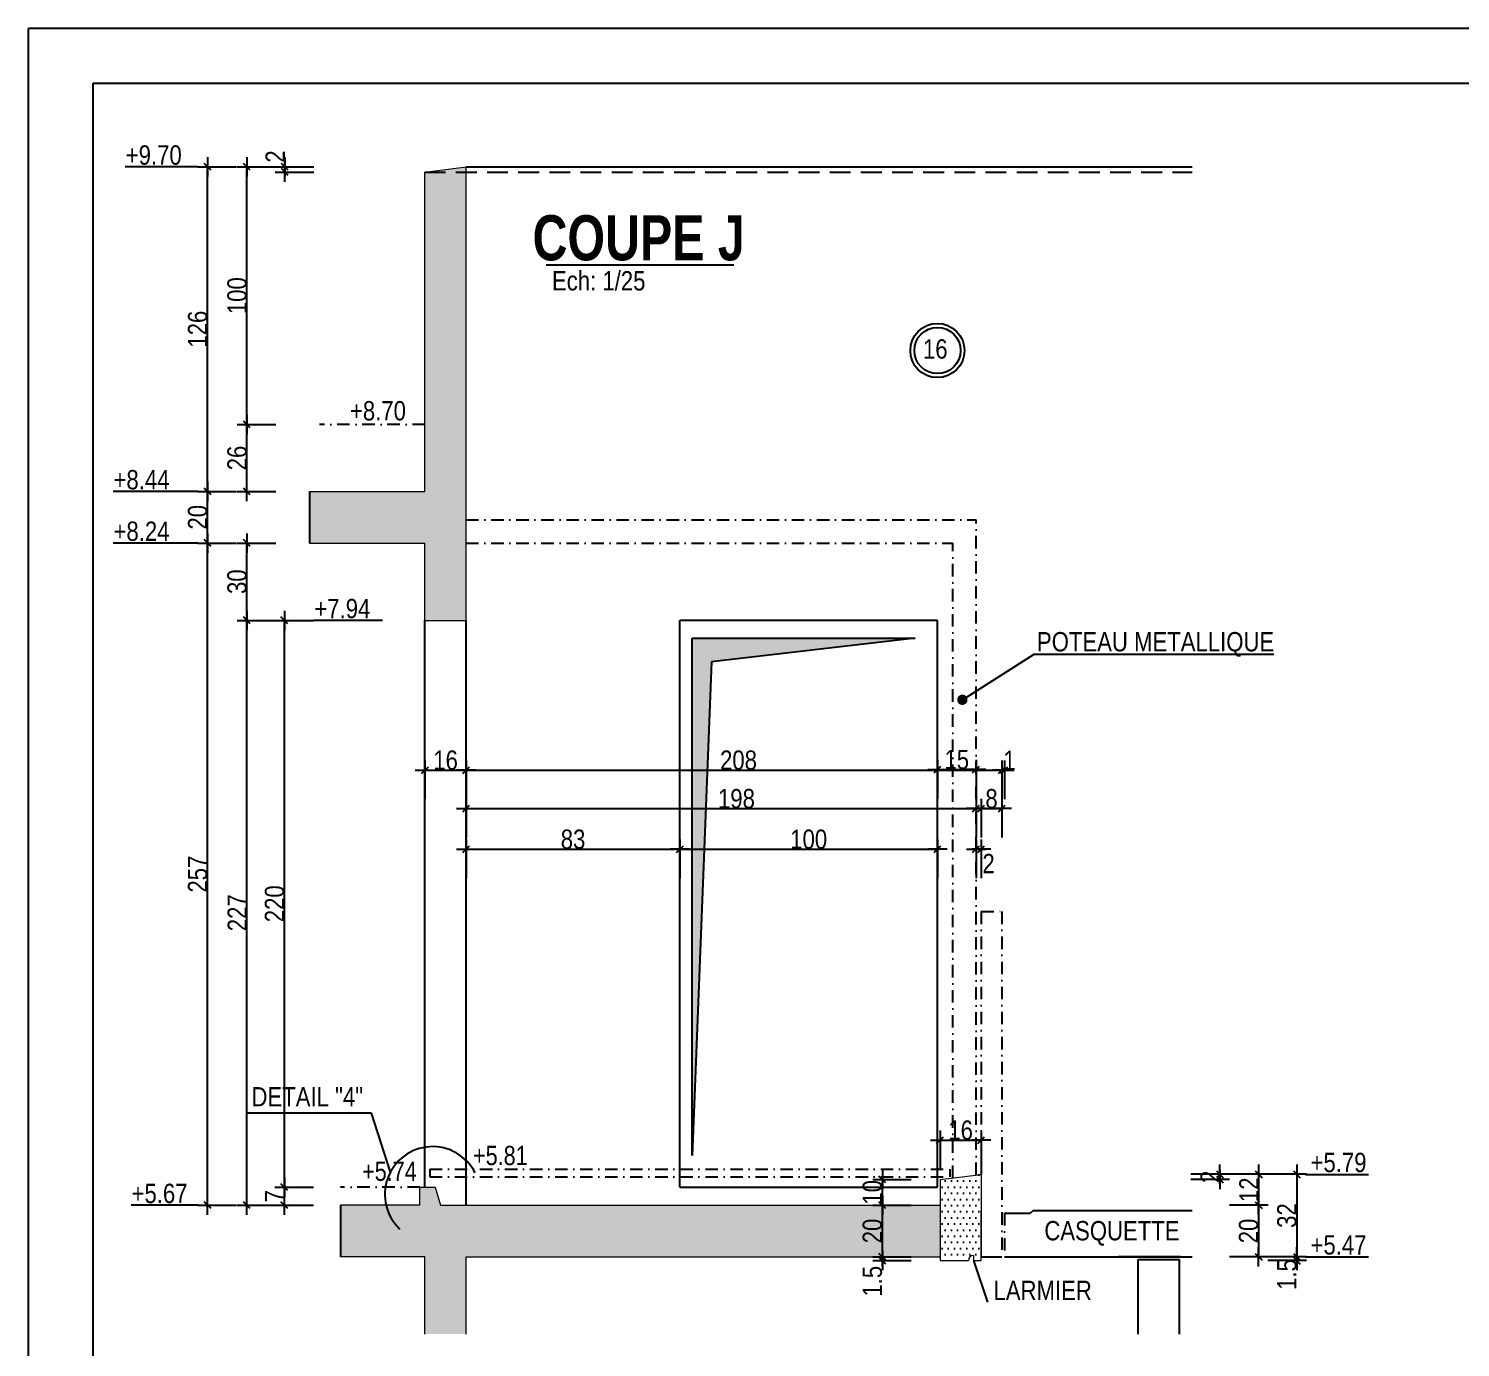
# Model space of a CAD drawing. Header units: centimetres. Extents: x -10252 to 0, y 2374 to 6574.
# Drawn here: x -10252 to -9140, y 5550 to 6574 of the extents above; entities that cross this region are included whole.
import ezdxf
from ezdxf.enums import TextEntityAlignment as Align

# ---------------------------------------------------------------- set-up
doc = ezdxf.new("R2010")
doc.units = ezdxf.units.CM
doc.header["$LTSCALE"] = 12.7
doc.header["$PDMODE"] = 1
doc.header["$PDSIZE"] = -2
doc.linetypes.add('CACHEX2', pattern=[19.05, 12.7, -6.35])
doc.linetypes.add('TIRETPTX2', pattern=[50.8, 25.4, -12.7, 0, -12.7])
for name, color, linetype in [('01_cote_gen', 4, 'Continuous'), ('01_linteaux', 2, 'Continuous'), ('01_murs_sup', 2, 'CACHEX2'), ('01_poch_BN', 9, 'Continuous'), ('01_poch_murs', 253, 'Continuous'), ('01_texte', 230, 'Continuous'), ('AA_COTES', 2, 'Continuous')]:
    doc.layers.add(name, color=color, linetype=linetype)
doc.layers.add('01_murs_coup', color=5, linetype='Continuous', lineweight=60)
doc.styles.add('ARIAL NA', font='ARIALN.TTF')
doc.styles.add('impact', font='impact.ttf')
doc.styles.add('MATTE_TXT', font='arial.ttf')
doc.styles.add('STYLE2', font='ARIALN.TTF')
doc.dimstyles.new('JB25', dxfattribs={"dimscale": 0.1, "dimtxt": 150, "dimasz": 15, "dimexe": 0.1, "dimexo": 0.1, "dimgap": 0.09, "dimtad": 1, "dimdec": 1, "dimlfac": 0.5, "dimdsep": 46, "dimtxsty": 'STYLE2', "dimblk1": 'BOND_G', "dimblk2": 'BOND_D', "dimsah": 1, "dimcen": 1.5, "dimdle": 0.01, "dimse1": 1, "dimse2": 1, "dimclrd": 4, "dimclre": 2, "dimclrt": 6, "dimazin": 2, "dimtfac": 2.333333, "dimtdec": 1, "dimtix": 1, "dimtmove": 2, "dimatfit": 3, "dimldrblk": 'BOND_G', "dimfxl": 1, "dimtolj": 1, "dimtzin": 0, "dimarcsym": 0})

# ---------------------------------------------------------------- blocks, each defined once
blk = doc.blocks.new('BOND_G')
at = {"layer": 'AA_COTES', "color": 0}
for p, q in [((0, -5), (0, 15)), ((5, 0), (-5, 0)), ((1.77, 1.77), (-1.77, -1.77))]:
    blk.add_line(p, q, dxfattribs=at)
blk = doc.blocks.new('BOND_D')
at = {"layer": 'AA_COTES', "color": 0}
for p, q in [((5, 0), (-5, 0)), ((-1.77, -1.77), (1.77, 1.77)), ((0, 5), (0, -15))]:
    blk.add_line(p, q, dxfattribs=at)
blk = doc.blocks.new('*D1781')
at = {"layer": '01_cote_gen', "color": 4, "lineweight": -2, "transparency": 16777216}
blk.add_line((-9296.8, 5683.1), (-9296.8, 5662.1), dxfattribs=at)
at = {"layer": 'Defpoints', "color": 0, "transparency": 16777216}
for p in [(-9378, 5684.6), (-9410, 5660.6), (-9296.8, 5660.6)]:
    blk.add_point(p, dxfattribs=at)
at = {"layer": '01_cote_gen', "color": 4, "lineweight": -2, "transparency": 16777216, "xscale": 1.5, "yscale": 1.5, "zscale": 1.5}
for name, p, rotation in [('BOND_G', (-9296.8, 5684.6), 90), ('BOND_D', (-9296.8, 5660.6), 270)]:
    blk.add_blockref(name, p, dxfattribs=dict(at, rotation=rotation))
at = {"layer": '01_cote_gen', "color": 6, "transparency": 16777216, "insert": (-9304.3, 5672.6), "char_height": 15, "attachment_point": 5, "rotation": 90, "style": 'STYLE2'}
blk.add_mtext('\\A1;12', dxfattribs=at)
blk = doc.blocks.new('*D1782')
at = {"layer": '01_cote_gen', "color": 4, "lineweight": -2, "transparency": 16777216}
for p, q in [((-9326.9, 5686.1), (-9326.9, 5687.6)), ((-9326.9, 5680.6), (-9326.9, 5684.6)), ((-9326.9, 5679.1), (-9326.9, 5677.6))]:
    blk.add_line(p, q, dxfattribs=at)
at = {"layer": 'Defpoints', "color": 0, "transparency": 16777216}
for p in [(-9378, 5684.6), (-9326.9, 5684.6), (-9410, 5680.6)]:
    blk.add_point(p, dxfattribs=at)
at = {"layer": '01_cote_gen', "color": 4, "lineweight": -2, "transparency": 16777216, "xscale": 1.5, "yscale": 1.5, "zscale": 1.5}
for name, p, rotation in [('BOND_D', (-9326.9, 5684.6), 270), ('BOND_G', (-9326.9, 5680.6), 90)]:
    blk.add_blockref(name, p, dxfattribs=dict(at, rotation=rotation))
at = {"layer": '01_cote_gen', "color": 6, "transparency": 16777216, "insert": (-9334.4, 5682.6), "char_height": 15, "attachment_point": 5, "rotation": 90, "style": 'STYLE2'}
blk.add_mtext('\\A1;2', dxfattribs=at)
blk = doc.blocks.new('*D1783')
at = {"layer": '01_cote_gen', "color": 4, "lineweight": -2, "transparency": 16777216}
blk.add_line((-9296.8, 5659.1), (-9296.8, 5622.1), dxfattribs=at)
at = {"layer": 'Defpoints', "color": 0, "transparency": 16777216}
for p in [(-9404.2, 5660.6), (-9419.5, 5620.6), (-9296.8, 5620.6)]:
    blk.add_point(p, dxfattribs=at)
at = {"layer": '01_cote_gen', "color": 4, "lineweight": -2, "transparency": 16777216, "xscale": 1.5, "yscale": 1.5, "zscale": 1.5}
for name, p, rotation in [('BOND_G', (-9296.8, 5660.6), 90), ('BOND_D', (-9296.8, 5620.6), 270)]:
    blk.add_blockref(name, p, dxfattribs=dict(at, rotation=rotation))
at = {"layer": '01_cote_gen', "color": 6, "transparency": 16777216, "insert": (-9304.5, 5640.6), "char_height": 15, "attachment_point": 5, "rotation": 90, "style": 'STYLE2'}
blk.add_mtext('\\A1;20', dxfattribs=at)
blk = doc.blocks.new('*D1784')
at = {"layer": '01_cote_gen', "color": 4, "lineweight": -2, "transparency": 16777216}
blk.add_line((-9267.1, 5683.1), (-9267.1, 5622.1), dxfattribs=at)
at = {"layer": 'Defpoints', "color": 0, "transparency": 16777216}
for p in [(-9289.3, 5684.6), (-9281.2, 5620.6), (-9267.1, 5620.6)]:
    blk.add_point(p, dxfattribs=at)
at = {"layer": '01_cote_gen', "color": 4, "lineweight": -2, "transparency": 16777216, "xscale": 1.5, "yscale": 1.5, "zscale": 1.5}
for name, p, rotation in [('BOND_G', (-9267.1, 5684.6), 90), ('BOND_D', (-9267.1, 5620.6), 270)]:
    blk.add_blockref(name, p, dxfattribs=dict(at, rotation=rotation))
at = {"layer": '01_cote_gen', "color": 6, "transparency": 16777216, "insert": (-9274.8, 5652.6), "char_height": 15, "attachment_point": 5, "rotation": 90, "style": 'STYLE2'}
blk.add_mtext('\\A1;32', dxfattribs=at)
blk = doc.blocks.new('*D1768')
at = {"layer": '01_cote_gen', "color": 4, "lineweight": -2, "transparency": 16777216}
blk.add_line((-9910.7, 5937), (-9747.7, 5937), dxfattribs=at)
at = {"layer": 'Defpoints', "color": 0, "transparency": 16777216}
for p in [(-9746.2, 5937), (-9912.2, 5926.3), (-9746.2, 5926.3)]:
    blk.add_point(p, dxfattribs=at)
at = {"layer": '01_cote_gen', "color": 4, "lineweight": -2, "transparency": 16777216, "xscale": 1.5, "yscale": 1.5, "zscale": 1.5, "rotation": 180}
blk.add_blockref('BOND_G', (-9912.2, 5937), dxfattribs=at)
at = {"layer": '01_cote_gen', "color": 4, "lineweight": -2, "transparency": 16777216, "xscale": 1.5, "yscale": 1.5, "zscale": 1.5}
blk.add_blockref('BOND_D', (-9746.2, 5937), dxfattribs=at)
at = {"layer": '01_cote_gen', "color": 6, "transparency": 16777216, "insert": (-9829.2, 5944.6), "char_height": 15, "attachment_point": 5, "style": 'STYLE2'}
blk.add_mtext('\\A1;83', dxfattribs=at)
blk = doc.blocks.new('*D1769')
at = {"layer": '01_cote_gen', "color": 4, "lineweight": -2, "transparency": 16777216}
blk.add_line((-9744.7, 5937), (-9547.7, 5937), dxfattribs=at)
at = {"layer": 'Defpoints', "color": 0, "transparency": 16777216}
for p in [(-9546.2, 5937), (-9746.2, 5922.9), (-9546.2, 5922.9)]:
    blk.add_point(p, dxfattribs=at)
at = {"layer": '01_cote_gen', "color": 4, "lineweight": -2, "transparency": 16777216, "xscale": 1.5, "yscale": 1.5, "zscale": 1.5, "rotation": 180}
blk.add_blockref('BOND_G', (-9746.2, 5937), dxfattribs=at)
at = {"layer": '01_cote_gen', "color": 4, "lineweight": -2, "transparency": 16777216, "xscale": 1.5, "yscale": 1.5, "zscale": 1.5}
blk.add_blockref('BOND_D', (-9546.2, 5937), dxfattribs=at)
at = {"layer": '01_cote_gen', "color": 6, "transparency": 16777216, "insert": (-9646.2, 5944.6), "char_height": 15, "attachment_point": 5, "style": 'STYLE2'}
blk.add_mtext('\\A1;100', dxfattribs=at)
blk = doc.blocks.new('*D1770')
at = {"layer": '01_cote_gen', "color": 4, "lineweight": -2, "transparency": 16777216}
blk.add_line((-9910.7, 5968.5), (-9517.7, 5968.5), dxfattribs=at)
at = {"layer": 'Defpoints', "color": 0, "transparency": 16777216}
for p in [(-9516.2, 5968.5), (-9516.2, 5952.1), (-9912.2, 5923.4)]:
    blk.add_point(p, dxfattribs=at)
at = {"layer": '01_cote_gen', "color": 4, "lineweight": -2, "transparency": 16777216, "xscale": 1.5, "yscale": 1.5, "zscale": 1.5, "rotation": 180}
blk.add_blockref('BOND_G', (-9912.2, 5968.5), dxfattribs=at)
at = {"layer": '01_cote_gen', "color": 4, "lineweight": -2, "transparency": 16777216, "xscale": 1.5, "yscale": 1.5, "zscale": 1.5}
blk.add_blockref('BOND_D', (-9516.2, 5968.5), dxfattribs=at)
at = {"layer": '01_cote_gen', "color": 6, "transparency": 16777216, "insert": (-9702.3, 5976.1), "char_height": 15, "attachment_point": 5, "style": 'STYLE2'}
blk.add_mtext('\\A1;198', dxfattribs=at)
blk = doc.blocks.new('*D1771')
at = {"layer": '01_cote_gen', "color": 4, "lineweight": -2, "transparency": 16777216}
blk.add_line((-9514.7, 5937), (-9513.7, 5937), dxfattribs=at)
at = {"layer": 'Defpoints', "color": 0, "transparency": 16777216}
for p in [(-9516.2, 5950.7), (-9512.2, 5955.4), (-9512.2, 5937)]:
    blk.add_point(p, dxfattribs=at)
at = {"layer": '01_cote_gen', "color": 4, "lineweight": -2, "transparency": 16777216, "xscale": 1.5, "yscale": 1.5, "zscale": 1.5, "rotation": 180}
blk.add_blockref('BOND_G', (-9516.2, 5937), dxfattribs=at)
at = {"layer": '01_cote_gen', "color": 4, "lineweight": -2, "transparency": 16777216, "xscale": 1.5, "yscale": 1.5, "zscale": 1.5}
blk.add_blockref('BOND_D', (-9512.2, 5937), dxfattribs=at)
at = {"layer": '01_cote_gen', "color": 6, "transparency": 16777216, "insert": (-9506.5, 5925.8), "char_height": 15, "attachment_point": 5, "style": 'STYLE2'}
blk.add_mtext('\\A1;2', dxfattribs=at)
blk = doc.blocks.new('*D1772')
at = {"layer": '01_cote_gen', "color": 4, "lineweight": -2, "transparency": 16777216}
blk.add_line((-9910.7, 5998.3), (-9497.7, 5998.3), dxfattribs=at)
at = {"layer": 'Defpoints', "color": 0, "transparency": 16777216}
for p in [(-9912.2, 5993.5), (-9496.2, 5998.3), (-9496.2, 5988.3)]:
    blk.add_point(p, dxfattribs=at)
at = {"layer": '01_cote_gen', "color": 4, "lineweight": -2, "transparency": 16777216, "xscale": 1.5, "yscale": 1.5, "zscale": 1.5, "rotation": 180}
blk.add_blockref('BOND_G', (-9912.2, 5998.3), dxfattribs=at)
at = {"layer": '01_cote_gen', "color": 4, "lineweight": -2, "transparency": 16777216, "xscale": 1.5, "yscale": 1.5, "zscale": 1.5}
blk.add_blockref('BOND_D', (-9496.2, 5998.3), dxfattribs=at)
at = {"layer": '01_cote_gen', "color": 6, "transparency": 16777216, "insert": (-9700.7, 6006), "char_height": 15, "attachment_point": 5, "style": 'STYLE2'}
blk.add_mtext('\\A1;208', dxfattribs=at)
blk = doc.blocks.new('*D1773')
at = {"layer": '01_cote_gen', "color": 4, "lineweight": -2, "transparency": 16777216}
blk.add_line((-9510.7, 5968.5), (-9497.7, 5968.5), dxfattribs=at)
at = {"layer": 'Defpoints', "color": 0, "transparency": 16777216}
for p in [(-9512.2, 5983.5), (-9496.2, 5983.5), (-9496.2, 5968.5)]:
    blk.add_point(p, dxfattribs=at)
at = {"layer": '01_cote_gen', "color": 4, "lineweight": -2, "transparency": 16777216, "xscale": 1.5, "yscale": 1.5, "zscale": 1.5, "rotation": 180}
blk.add_blockref('BOND_G', (-9512.2, 5968.5), dxfattribs=at)
at = {"layer": '01_cote_gen', "color": 4, "lineweight": -2, "transparency": 16777216, "xscale": 1.5, "yscale": 1.5, "zscale": 1.5}
blk.add_blockref('BOND_D', (-9496.2, 5968.5), dxfattribs=at)
at = {"layer": '01_cote_gen', "color": 6, "transparency": 16777216, "insert": (-9504.2, 5976.1), "char_height": 15, "attachment_point": 5, "style": 'STYLE2'}
blk.add_mtext('\\A1;8', dxfattribs=at)
blk = doc.blocks.new('*D1774')
at = {"layer": '01_cote_gen', "color": 4, "lineweight": -2, "transparency": 16777216}
for p, q in [((-9497.7, 5998.3), (-9499.2, 5998.3)), ((-9494.2, 5998.3), (-9496.2, 5998.3)), ((-9492.7, 5998.3), (-9491.2, 5998.3))]:
    blk.add_line(p, q, dxfattribs=at)
at = {"layer": 'Defpoints', "color": 0, "transparency": 16777216}
for p in [(-9496.2, 5998.3), (-9496.2, 5876.1), (-9494.2, 5854.9)]:
    blk.add_point(p, dxfattribs=at)
at = {"layer": '01_cote_gen', "color": 4, "lineweight": -2, "transparency": 16777216, "xscale": 1.5, "yscale": 1.5, "zscale": 1.5}
blk.add_blockref('BOND_D', (-9496.2, 5998.3), dxfattribs=at)
at = {"layer": '01_cote_gen', "color": 4, "lineweight": -2, "transparency": 16777216, "xscale": 1.5, "yscale": 1.5, "zscale": 1.5, "rotation": 180}
blk.add_blockref('BOND_G', (-9494.2, 5998.3), dxfattribs=at)
at = {"layer": '01_cote_gen', "color": 6, "transparency": 16777216, "insert": (-9490.3, 6005.9), "char_height": 15, "attachment_point": 5, "style": 'STYLE2'}
blk.add_mtext('\\A1;1', dxfattribs=at)
blk = doc.blocks.new('*D1775')
at = {"layer": '01_cote_gen', "color": 4, "lineweight": -2, "transparency": 16777216}
blk.add_line((-9942.7, 5998.3), (-9913.7, 5998.3), dxfattribs=at)
at = {"layer": 'Defpoints', "color": 0, "transparency": 16777216}
for p in [(-9912.2, 6020), (-9944.2, 6007.1), (-9912.2, 5998.3)]:
    blk.add_point(p, dxfattribs=at)
at = {"layer": '01_cote_gen', "color": 4, "lineweight": -2, "transparency": 16777216, "xscale": 1.5, "yscale": 1.5, "zscale": 1.5, "rotation": 180}
blk.add_blockref('BOND_G', (-9944.2, 5998.3), dxfattribs=at)
at = {"layer": '01_cote_gen', "color": 4, "lineweight": -2, "transparency": 16777216, "xscale": 1.5, "yscale": 1.5, "zscale": 1.5}
blk.add_blockref('BOND_D', (-9912.2, 5998.3), dxfattribs=at)
at = {"layer": '01_cote_gen', "color": 6, "transparency": 16777216, "insert": (-9928.2, 6006), "char_height": 15, "attachment_point": 5, "style": 'STYLE2'}
blk.add_mtext('\\A1;16', dxfattribs=at)
blk = doc.blocks.new('*D1785')
at = {"layer": '01_cote_gen', "color": 4, "lineweight": -2, "transparency": 16777216}
blk.add_line((-9542.7, 5711.1), (-9513.7, 5711.1), dxfattribs=at)
at = {"layer": 'Defpoints', "color": 0, "transparency": 16777216}
for p in [(-9512.2, 5711.1), (-9512.2, 5684.6), (-9544.2, 5680.6)]:
    blk.add_point(p, dxfattribs=at)
at = {"layer": '01_cote_gen', "color": 4, "lineweight": -2, "transparency": 16777216, "xscale": 1.5, "yscale": 1.5, "zscale": 1.5, "rotation": 180}
blk.add_blockref('BOND_G', (-9544.2, 5711.1), dxfattribs=at)
at = {"layer": '01_cote_gen', "color": 4, "lineweight": -2, "transparency": 16777216, "xscale": 1.5, "yscale": 1.5, "zscale": 1.5}
blk.add_blockref('BOND_D', (-9512.2, 5711.1), dxfattribs=at)
at = {"layer": '01_cote_gen', "color": 6, "transparency": 16777216, "insert": (-9528.2, 5718.8), "char_height": 15, "attachment_point": 5, "style": 'STYLE2'}
blk.add_mtext('\\A1;16', dxfattribs=at)
blk = doc.blocks.new('*D1776')
at = {"layer": '01_cote_gen', "color": 4, "lineweight": -2, "transparency": 16777216}
blk.add_line((-9544.7, 5998.8), (-9517.7, 5998.8), dxfattribs=at)
at = {"layer": 'Defpoints', "color": 0, "transparency": 16777216}
for p in [(-9516.2, 5998.8), (-9546.2, 5989), (-9516.2, 5920.8)]:
    blk.add_point(p, dxfattribs=at)
at = {"layer": '01_cote_gen', "color": 4, "lineweight": -2, "transparency": 16777216, "xscale": 1.5, "yscale": 1.5, "zscale": 1.5, "rotation": 180}
blk.add_blockref('BOND_G', (-9546.2, 5998.8), dxfattribs=at)
at = {"layer": '01_cote_gen', "color": 4, "lineweight": -2, "transparency": 16777216, "xscale": 1.5, "yscale": 1.5, "zscale": 1.5}
blk.add_blockref('BOND_D', (-9516.2, 5998.8), dxfattribs=at)
at = {"layer": '01_cote_gen', "color": 6, "transparency": 16777216, "insert": (-9531.2, 6006.4), "char_height": 15, "attachment_point": 5, "style": 'STYLE2'}
blk.add_mtext('\\A1;15', dxfattribs=at)
blk = doc.blocks.new('*D1777')
at = {"layer": '01_cote_gen', "color": 4, "lineweight": -2, "transparency": 16777216}
for p, q in [((-9267.1, 5622.1), (-9267.1, 5623.6)), ((-9267.1, 5617.6), (-9267.1, 5620.6)), ((-9267.1, 5616.1), (-9267.1, 5614.6))]:
    blk.add_line(p, q, dxfattribs=at)
at = {"layer": 'Defpoints', "color": 0, "transparency": 16777216}
for p in [(-9378, 5617.6), (-9373.3, 5620.6), (-9267.1, 5620.6)]:
    blk.add_point(p, dxfattribs=at)
at = {"layer": '01_cote_gen', "color": 4, "lineweight": -2, "transparency": 16777216, "xscale": 1.5, "yscale": 1.5, "zscale": 1.5}
for name, p, rotation in [('BOND_D', (-9267.1, 5620.6), 270), ('BOND_G', (-9267.1, 5617.6), 90)]:
    blk.add_blockref(name, p, dxfattribs=dict(at, rotation=rotation))
at = {"layer": '01_cote_gen', "color": 6, "transparency": 16777216, "insert": (-9274.8, 5606.8), "char_height": 15, "attachment_point": 5, "rotation": 90, "style": 'STYLE2'}
blk.add_mtext('\\A1;1.5', dxfattribs=at)
blk = doc.blocks.new('*D1778')
at = {"layer": '01_cote_gen', "color": 4, "lineweight": -2, "transparency": 16777216}
for p, q in [((-9589, 5622.1), (-9589, 5623.6)), ((-9589, 5620.6), (-9589, 5617.6)), ((-9589, 5616.1), (-9589, 5614.6))]:
    blk.add_line(p, q, dxfattribs=at)
at = {"layer": 'Defpoints', "color": 0, "transparency": 16777216}
for p in [(-9589, 5617.6), (-9546.5, 5620.6), (-9543, 5617.6)]:
    blk.add_point(p, dxfattribs=at)
at = {"layer": '01_cote_gen', "color": 4, "lineweight": -2, "transparency": 16777216, "xscale": 1.5, "yscale": 1.5, "zscale": 1.5}
for name, p, rotation in [('BOND_G', (-9589, 5620.6), 270), ('BOND_D', (-9589, 5617.6), 90)]:
    blk.add_blockref(name, p, dxfattribs=dict(at, rotation=rotation))
at = {"layer": '01_cote_gen', "color": 6, "transparency": 16777216, "insert": (-9596.7, 5601.6), "char_height": 15, "attachment_point": 5, "rotation": 90, "style": 'STYLE2'}
blk.add_mtext('\\A1;1.5', dxfattribs=at)
blk = doc.blocks.new('*D1779')
at = {"layer": '01_cote_gen', "color": 4, "lineweight": -2, "transparency": 16777216}
blk.add_line((-9589, 5622.1), (-9589, 5659.1), dxfattribs=at)
at = {"layer": 'Defpoints', "color": 0, "transparency": 16777216}
for p in [(-9589, 5660.6), (-9577, 5660.6), (-9577, 5620.6)]:
    blk.add_point(p, dxfattribs=at)
at = {"layer": '01_cote_gen', "color": 4, "lineweight": -2, "transparency": 16777216, "xscale": 1.5, "yscale": 1.5, "zscale": 1.5}
for name, p, rotation in [('BOND_D', (-9589, 5660.6), 90), ('BOND_G', (-9589, 5620.6), 270)]:
    blk.add_blockref(name, p, dxfattribs=dict(at, rotation=rotation))
at = {"layer": '01_cote_gen', "color": 6, "transparency": 16777216, "insert": (-9596.7, 5640.6), "char_height": 15, "attachment_point": 5, "rotation": 90, "style": 'STYLE2'}
blk.add_mtext('\\A1;20', dxfattribs=at)
blk = doc.blocks.new('*D1780')
at = {"layer": '01_cote_gen', "color": 4, "lineweight": -2, "transparency": 16777216}
blk.add_line((-9589, 5662.1), (-9589, 5679.1), dxfattribs=at)
at = {"layer": 'Defpoints', "color": 0, "transparency": 16777216}
for p in [(-9589, 5680.6), (-9544.2, 5680.6), (-9573, 5660.6)]:
    blk.add_point(p, dxfattribs=at)
at = {"layer": '01_cote_gen', "color": 4, "lineweight": -2, "transparency": 16777216, "xscale": 1.5, "yscale": 1.5, "zscale": 1.5}
for name, p, rotation in [('BOND_D', (-9589, 5680.6), 90), ('BOND_G', (-9589, 5660.6), 270)]:
    blk.add_blockref(name, p, dxfattribs=dict(at, rotation=rotation))
at = {"layer": '01_cote_gen', "color": 6, "transparency": 16777216, "insert": (-9596.7, 5670.6), "char_height": 15, "attachment_point": 5, "rotation": 90, "style": 'STYLE2'}
blk.add_mtext('\\A1;10', dxfattribs=at)
blk = doc.blocks.new('*D1786')
at = {"layer": '01_cote_gen', "color": 4, "lineweight": -2, "transparency": 16777216}
blk.add_line((-10113, 6176.1), (-10113, 6213.1), dxfattribs=at)
at = {"layer": 'Defpoints', "color": 0, "transparency": 16777216}
for p in [(-10113, 6214.6), (-9991.6, 6214.6), (-9991.6, 6174.6)]:
    blk.add_point(p, dxfattribs=at)
at = {"layer": '01_cote_gen', "color": 4, "lineweight": -2, "transparency": 16777216, "xscale": 1.5, "yscale": 1.5, "zscale": 1.5}
for name, p, rotation in [('BOND_D', (-10113, 6214.6), 90), ('BOND_G', (-10113, 6174.6), 270)]:
    blk.add_blockref(name, p, dxfattribs=dict(at, rotation=rotation))
at = {"layer": '01_cote_gen', "color": 6, "transparency": 16777216, "insert": (-10120.7, 6194.6), "char_height": 15, "attachment_point": 5, "rotation": 90, "style": 'STYLE2'}
blk.add_mtext('\\A1;20', dxfattribs=at)
blk = doc.blocks.new('*D1787')
at = {"layer": '01_cote_gen', "color": 4, "lineweight": -2, "transparency": 16777216}
blk.add_line((-10082.5, 6116.1), (-10082.5, 6173.1), dxfattribs=at)
at = {"layer": 'Defpoints', "color": 0, "transparency": 16777216}
for p in [(-10082.5, 6174.6), (-9945.5, 6174.6), (-10030.5, 6114.6)]:
    blk.add_point(p, dxfattribs=at)
at = {"layer": '01_cote_gen', "color": 4, "lineweight": -2, "transparency": 16777216, "xscale": 1.5, "yscale": 1.5, "zscale": 1.5}
for name, p, rotation in [('BOND_D', (-10082.5, 6174.6), 90), ('BOND_G', (-10082.5, 6114.6), 270)]:
    blk.add_blockref(name, p, dxfattribs=dict(at, rotation=rotation))
at = {"layer": '01_cote_gen', "color": 6, "transparency": 16777216, "insert": (-10090.1, 6144.6), "char_height": 15, "attachment_point": 5, "rotation": 90, "style": 'STYLE2'}
blk.add_mtext('\\A1;30', dxfattribs=at)
blk = doc.blocks.new('*D1788')
at = {"layer": '01_cote_gen', "color": 4, "lineweight": -2, "transparency": 16777216}
blk.add_line((-10082.5, 6216.1), (-10082.5, 6265.1), dxfattribs=at)
at = {"layer": 'Defpoints', "color": 0, "transparency": 16777216}
for p in [(-10082.5, 6266.6), (-9923.4, 6266.6), (-9923.4, 6214.6)]:
    blk.add_point(p, dxfattribs=at)
at = {"layer": '01_cote_gen', "color": 4, "lineweight": -2, "transparency": 16777216, "xscale": 1.5, "yscale": 1.5, "zscale": 1.5}
for name, p, rotation in [('BOND_D', (-10082.5, 6266.6), 90), ('BOND_G', (-10082.5, 6214.6), 270)]:
    blk.add_blockref(name, p, dxfattribs=dict(at, rotation=rotation))
at = {"layer": '01_cote_gen', "color": 6, "transparency": 16777216, "insert": (-10090.1, 6240.6), "char_height": 15, "attachment_point": 5, "rotation": 90, "style": 'STYLE2'}
blk.add_mtext('\\A1;26', dxfattribs=at)
blk = doc.blocks.new('*D1789')
at = {"layer": '01_cote_gen', "color": 4, "lineweight": -2, "ltscale": 2, "transparency": 16777216}
blk.add_line((-10082.5, 6268.1), (-10082.5, 6465.1), dxfattribs=at)
at = {"layer": 'Defpoints', "color": 0, "ltscale": 2, "transparency": 16777216}
for p in [(-10082.5, 6466.6), (-9870.5, 6466.6), (-9976.2, 6266.6)]:
    blk.add_point(p, dxfattribs=at)
at = {"layer": '01_cote_gen', "color": 4, "lineweight": -2, "ltscale": 2, "transparency": 16777216, "xscale": 1.5, "yscale": 1.5, "zscale": 1.5}
for name, p, rotation in [('BOND_D', (-10082.5, 6466.6), 90), ('BOND_G', (-10082.5, 6266.6), 270)]:
    blk.add_blockref(name, p, dxfattribs=dict(at, rotation=rotation))
at = {"layer": '01_cote_gen', "color": 6, "ltscale": 2, "transparency": 16777216, "insert": (-10090.1, 6366.6), "char_height": 15, "attachment_point": 5, "rotation": 90, "style": 'STYLE2'}
blk.add_mtext('\\A1;100', dxfattribs=at)
blk = doc.blocks.new('*D1790')
at = {"layer": '01_cote_gen', "color": 4, "lineweight": -2, "ltscale": 2, "transparency": 16777216}
blk.add_line((-10113, 6216.1), (-10113, 6465.1), dxfattribs=at)
at = {"layer": 'Defpoints', "color": 0, "ltscale": 2, "transparency": 16777216}
for p in [(-10113, 6466.6), (-9870.5, 6466.6), (-9902.5, 6214.6)]:
    blk.add_point(p, dxfattribs=at)
at = {"layer": '01_cote_gen', "color": 4, "lineweight": -2, "ltscale": 2, "transparency": 16777216, "xscale": 1.5, "yscale": 1.5, "zscale": 1.5}
for name, p, rotation in [('BOND_D', (-10113, 6466.6), 90), ('BOND_G', (-10113, 6214.6), 270)]:
    blk.add_blockref(name, p, dxfattribs=dict(at, rotation=rotation))
at = {"layer": '01_cote_gen', "color": 6, "ltscale": 2, "transparency": 16777216, "insert": (-10120.7, 6340.6), "char_height": 15, "attachment_point": 5, "rotation": 90, "style": 'STYLE2'}
blk.add_mtext('\\A1;126', dxfattribs=at)
blk = doc.blocks.new('*D1791')
at = {"layer": '01_cote_gen', "color": 4, "lineweight": -2, "ltscale": 2, "transparency": 16777216}
blk.add_line((-10053, 6464.1), (-10053, 6465.1), dxfattribs=at)
at = {"layer": 'Defpoints', "color": 0, "ltscale": 2, "transparency": 16777216}
for p in [(-10053, 6466.6), (-9902.5, 6462.6), (-9870.5, 6466.6)]:
    blk.add_point(p, dxfattribs=at)
at = {"layer": '01_cote_gen', "color": 4, "lineweight": -2, "ltscale": 2, "transparency": 16777216, "xscale": 1.5, "yscale": 1.5, "zscale": 1.5}
for name, p, rotation in [('BOND_D', (-10053, 6466.6), 90), ('BOND_G', (-10053, 6462.6), 270)]:
    blk.add_blockref(name, p, dxfattribs=dict(at, rotation=rotation))
at = {"layer": '01_cote_gen', "color": 6, "ltscale": 2, "transparency": 16777216, "insert": (-10060.5, 6474.6), "char_height": 15, "attachment_point": 5, "rotation": 90, "style": 'STYLE2'}
blk.add_mtext('\\A1;2', dxfattribs=at)
blk = doc.blocks.new('*D1792')
at = {"layer": '01_cote_gen', "color": 4, "lineweight": -2, "transparency": 16777216}
blk.add_line((-10082.5, 5662.1), (-10082.5, 6113.1), dxfattribs=at)
at = {"layer": 'Defpoints', "color": 0, "transparency": 16777216}
for p in [(-10082.5, 6114.6), (-10030.5, 6114.6), (-10030.5, 5660.6)]:
    blk.add_point(p, dxfattribs=at)
at = {"layer": '01_cote_gen', "color": 4, "lineweight": -2, "transparency": 16777216, "xscale": 1.5, "yscale": 1.5, "zscale": 1.5}
for name, p, rotation in [('BOND_D', (-10082.5, 6114.6), 90), ('BOND_G', (-10082.5, 5660.6), 270)]:
    blk.add_blockref(name, p, dxfattribs=dict(at, rotation=rotation))
at = {"layer": '01_cote_gen', "color": 6, "transparency": 16777216, "insert": (-10090, 5887.6), "char_height": 15, "attachment_point": 5, "rotation": 90, "style": 'STYLE2'}
blk.add_mtext('\\A1;227', dxfattribs=at)
blk = doc.blocks.new('*D1793')
at = {"layer": '01_cote_gen', "color": 4, "lineweight": -2, "transparency": 16777216}
blk.add_line((-10113, 5662.1), (-10113, 6173.1), dxfattribs=at)
at = {"layer": 'Defpoints', "color": 0, "transparency": 16777216}
for p in [(-10113, 6174.6), (-10060, 6174.6), (-10030.5, 5660.6)]:
    blk.add_point(p, dxfattribs=at)
at = {"layer": '01_cote_gen', "color": 4, "lineweight": -2, "transparency": 16777216, "xscale": 1.5, "yscale": 1.5, "zscale": 1.5}
for name, p, rotation in [('BOND_D', (-10113, 6174.6), 90), ('BOND_G', (-10113, 5660.6), 270)]:
    blk.add_blockref(name, p, dxfattribs=dict(at, rotation=rotation))
at = {"layer": '01_cote_gen', "color": 6, "transparency": 16777216, "insert": (-10120.7, 5917.6), "char_height": 15, "attachment_point": 5, "rotation": 90, "style": 'STYLE2'}
blk.add_mtext('\\A1;257', dxfattribs=at)
blk = doc.blocks.new('*D1794')
at = {"layer": '01_cote_gen', "color": 4, "lineweight": -2, "ltscale": 2, "transparency": 16777216}
blk.add_line((-10053.4, 5676.1), (-10053.4, 6113.1), dxfattribs=at)
at = {"layer": 'Defpoints', "color": 0, "ltscale": 2, "transparency": 16777216}
for p in [(-10060, 6114.6), (-10053.4, 6114.6), (-9988.4, 5674.6)]:
    blk.add_point(p, dxfattribs=at)
at = {"layer": '01_cote_gen', "color": 4, "lineweight": -2, "ltscale": 2, "transparency": 16777216, "xscale": 1.5, "yscale": 1.5, "zscale": 1.5}
for name, p, rotation in [('BOND_D', (-10053.4, 6114.6), 90), ('BOND_G', (-10053.4, 5674.6), 270)]:
    blk.add_blockref(name, p, dxfattribs=dict(at, rotation=rotation))
at = {"layer": '01_cote_gen', "color": 6, "ltscale": 2, "transparency": 16777216, "insert": (-10061, 5894.6), "char_height": 15, "attachment_point": 5, "rotation": 90, "style": 'STYLE2'}
blk.add_mtext('\\A1;220', dxfattribs=at)
blk = doc.blocks.new('*D1795')
at = {"layer": '01_cote_gen', "color": 4, "lineweight": -2, "ltscale": 2, "transparency": 16777216}
blk.add_line((-10053.4, 5662.1), (-10053.4, 5673.1), dxfattribs=at)
at = {"layer": 'Defpoints', "color": 0, "ltscale": 2, "transparency": 16777216}
for p in [(-10053.4, 5674.6), (-10030.5, 5674.6), (-10030.5, 5660.6)]:
    blk.add_point(p, dxfattribs=at)
at = {"layer": '01_cote_gen', "color": 4, "lineweight": -2, "ltscale": 2, "transparency": 16777216, "xscale": 1.5, "yscale": 1.5, "zscale": 1.5}
for name, p, rotation in [('BOND_D', (-10053.4, 5674.6), 90), ('BOND_G', (-10053.4, 5660.6), 270)]:
    blk.add_blockref(name, p, dxfattribs=dict(at, rotation=rotation))
at = {"layer": '01_cote_gen', "color": 6, "ltscale": 2, "transparency": 16777216, "insert": (-10060.9, 5667.6), "char_height": 15, "attachment_point": 5, "rotation": 90, "style": 'STYLE2'}
blk.add_mtext('\\A1;7', dxfattribs=at)

msp = doc.modelspace()

# ---------------------------------------------------------------- hatches: boundary and pattern name
at = {"layer": '01_linteaux', "ltscale": 2}
h = msp.add_hatch(dxfattribs=at)
h.set_pattern_fill('DOTS', color=256, scale=3)
h.set_pattern_definition([(0, (-11769.0227, 1288.43), (2.38125, 4.7625), [0, -4.7625])])
h.paths.add_polyline_path([(-9512.21, 5656.55), (-9512.21, 5656.7), (-9512.21, 5684.55), (-9544.21, 5680.55), (-9544.21, 5617.59), (-9522.21, 5617.59, -0.4142136), (-9518.21, 5621.59), (-9518.21, 5617.59), (-9512.21, 5617.59)])
at = {"layer": '01_poch_BN', "ltscale": 2}
h = msp.add_hatch(color=256, dxfattribs=at)
h.dxf.hatch_style = 1
h.paths.add_polyline_path([(-9912.21, 6466.59), (-9944.34, 6462.59), (-9944.34, 6214.59), (-10033.84, 6214.59), (-10033.84, 6174.59), (-9944.21, 6174.59), (-9944.21, 6114.59), (-9912.21, 6114.59)])
h = msp.add_hatch(color=256, dxfattribs=at)
h.dxf.hatch_style = 1
h.paths.add_polyline_path([(-9544.21, 5660.55), (-9932.21, 5660.55), (-9936.21, 5674.55), (-9948.21, 5674.55), (-9948.21, 5660.59), (-10009.91, 5660.59), (-10009.91, 5620.59), (-9944.21, 5620.59), (-9944.21, 5560.59), (-9912.21, 5560.59), (-9912.21, 5620.59), (-9544.21, 5620.59)])
h.paths.add_polyline_path([(-9581.16, 5627.45), (-9581.16, 5654.06), (-9612.39, 5654.06), (-9612.39, 5627.45)], flags=24)

# ---------------------------------------------------------------- linework, layer by layer
at = {"layer": '01_cote_gen'}
for p in [(-2167.41, 6573.88), (-10252.01, 2373.88)]:
    msp.add_line(p, (-10252.01, 6573.88), dxfattribs=at)
at = {"layer": '01_cote_gen', "ltscale": 2}
for points in [[(-9736.73, 5699.24), (-9736.73, 6100.87), (-9721.76, 6082.42)], [(-9736.73, 6100.87), (-9563.61, 6100.87), (-9721.76, 6082.42)]]:
    msp.add_solid(points, dxfattribs=at)
at = {"layer": '01_linteaux'}
for p, q in [((-9912.21, 6466.59), (-9348.45, 6466.59)), ((-9944.21, 5674.55), (-9944.21, 6114.59)), ((-9912.21, 5660.55), (-9912.21, 6114.59)), ((-9512.21, 5620.55), (-9496.21, 5620.55))]:
    msp.add_line(p, q, dxfattribs=at)
at = {"layer": '01_linteaux', "linetype": 'TIRETPTX2', "ltscale": 0.03}
for p, q in [((-9944.34, 6266.59), (-10026.21, 6266.59)), ((-9912.21, 6192.59), (-9516.21, 6192.59)), ((-9516.21, 5684.02), (-9516.21, 6192.59)), ((-9912.21, 6174.59), (-9534.21, 6174.59)), ((-9534.21, 5681.8), (-9534.21, 6174.59)), ((-9512.21, 5888.55), (-9496.21, 5888.55)), ((-9512.21, 5888.55), (-9512.21, 5684.55)), ((-9496.21, 5888.55), (-9496.21, 5620.55)), ((-9940.47, 5688.55), (-9536.21, 5688.55)), ((-9940.47, 5682.55), (-9536.21, 5682.55)), ((-9948.21, 5674.59), (-10009.91, 5674.59)), ((-9494.21, 5654.55), (-9494.21, 5620.55))]:
    msp.add_line(p, q, dxfattribs=at)
at = {"layer": '01_linteaux', "ltscale": 0.1}
for p, q in [((-9746.21, 5674.55), (-9746.21, 6114.59)), ((-9546.21, 6114.59), (-9746.21, 6114.59)), ((-9546.21, 5674.55), (-9546.21, 6114.59)), ((-9546.21, 5684.02), (-9546.21, 5922.81)), ((-9536.21, 5682.55), (-9536.21, 5688.55)), ((-9746.21, 5674.55), (-9546.21, 5674.55)), ((-9494.21, 5654.55), (-9474.21, 5654.55)), ((-9474.21, 5654.55), (-9471.84, 5656.55)), ((-9471.84, 5656.55), (-9348.45, 5656.55)), ((-9494.21, 5620.55), (-9348.45, 5620.55)), ((-9390.21, 5560.59), (-9390.21, 5618.55)), ((-9390.21, 5618.55), (-9358.21, 5618.55)), ((-9358.21, 5560.59), (-9358.21, 5618.55))]:
    msp.add_line(p, q, dxfattribs=at)
at = {"layer": '01_linteaux', "linetype": 'TIRETPTX2', "ltscale": 0.02}
msp.add_line((-9940.47, 5688.55), (-9940.47, 5682.55), dxfattribs=at)
at = {"layer": '01_murs_coup', "linetype": 'Continuous', "lineweight": 5}
for p, q in [((-9944.34, 6462.59), (-9912.21, 6466.59)), ((-9944.34, 6214.59), (-9944.34, 6462.59)), ((-9912.21, 6114.59), (-9912.21, 6466.59)), ((-10033.84, 6214.59), (-9944.34, 6214.59)), ((-10033.84, 6174.59), (-9944.21, 6174.59)), ((-9944.21, 6114.59), (-9944.21, 6174.59)), ((-9944.21, 6114.59), (-9912.21, 6114.59)), ((-9544.21, 5680.55), (-9512.21, 5684.55)), ((-9512.21, 5684.55), (-9512.21, 5656.7)), ((-9948.21, 5660.55), (-9948.21, 5674.55)), ((-9948.21, 5674.55), (-9936.21, 5674.55)), ((-9936.21, 5674.55), (-9932.21, 5660.55)), ((-9544.21, 5680.55), (-9544.21, 5617.59)), ((-9948.21, 5660.59), (-10009.91, 5660.59)), ((-9512.21, 5617.59), (-9512.21, 5656.55)), ((-9944.21, 5620.59), (-10009.91, 5620.59)), ((-9944.21, 5560.59), (-9944.21, 5620.59)), ((-9912.21, 5560.59), (-9912.21, 5620.59))]:
    msp.add_line(p, q, dxfattribs=at)
at = {"layer": '01_murs_coup', "linetype": 'Continuous', "lineweight": 0}
for p, q in [((-9932.21, 5660.55), (-9544.21, 5660.55)), ((-9512.21, 5656.7), (-9512.21, 5620.59)), ((-9912.21, 5620.59), (-9544.21, 5620.59)), ((-9544.21, 5617.59), (-9522.21, 5617.59)), ((-9518.21, 5621.59), (-9518.21, 5617.59)), ((-9518.21, 5617.59), (-9512.21, 5617.59))]:
    msp.add_line(p, q, dxfattribs=at)
msp.add_arc((-9518.21, 5617.59), 4, 90, 180, dxfattribs=at)
at = {"layer": '01_murs_sup', "ltscale": 0.1}
msp.add_line((-9944.34, 6462.59), (-9348.45, 6462.59), dxfattribs=at)
at = {"layer": '01_poch_BN'}
for p, q in [((-10033.84, 6214.59), (-10033.84, 6174.59)), ((-10009.91, 5660.59), (-10009.91, 5620.59))]:
    msp.add_line(p, q, dxfattribs=at)
at = {"layer": '01_poch_murs', "ltscale": 200}
for p, q in [((-9736.73, 5699.24), (-9736.73, 6100.87)), ((-9736.73, 6100.87), (-9563.61, 6100.87)), ((-9563.61, 6100.87), (-9721.76, 6082.42)), ((-9721.76, 6082.42), (-9736.73, 5699.24))]:
    msp.add_line(p, q, dxfattribs=at)
at = {"layer": '01_texte'}
for p, q in [((-10202.01, 2423.88), (-10202.01, 6531.69)), ((-10202.01, 6531.69), (-2217.41, 6531.69)), ((-10120.55, 6466.59), (-10176.98, 6466.59)), ((-9850.06, 6390.45), (-9704.45, 6390.45)), ((-10120.55, 6214.59), (-10186.48, 6214.59)), ((-10120.55, 6174.59), (-10186.48, 6174.59)), ((-9977.18, 6114.59), (-10030.49, 6114.59)), ((-9526.86, 6052.92), (-9471.22, 6088.26)), ((-9471.22, 6088.26), (-9284.96, 6088.26)), ((-9985.83, 5731.96), (-10083.33, 5731.96)), ((-9971.04, 5686.37), (-9985.83, 5731.96)), ((-9260.31, 5684.55), (-9211.47, 5684.55)), ((-10120.55, 5660.59), (-10172.48, 5660.59)), ((-9518.21, 5617.59), (-9507.24, 5585.29)), ((-9357.37, 5620.59), (-9405.64, 5620.59)), ((-9260.31, 5620.55), (-9211.47, 5620.55))]:
    msp.add_line(p, q, dxfattribs=at)
at = {"layer": '01_texte', "const_width": 4}
msp.add_lwpolyline([(-9528.86, 6052.92, 1), (-9524.86, 6052.92, 1)], format="xyb", close=True, dxfattribs=at)
at = {"layer": '01_texte'}
for radius in [21.03, 17.92, 17.92]:
    msp.add_circle((-9546.21, 6324.03), radius, dxfattribs=at)
msp.add_arc((-9938.3, 5669.05), 37.03, 26.81304, 226.76155, dxfattribs=at)

# ---------------------------------------------------------------- texts
for s, style, p in [('+9.70', 'ARIAL NA', (-10176.59, 6468.28)), ('Ech: 1/25', 'STYLE2', (-9845.58, 6370.66)), ('16', 'ARIAL NA', (-9557.45, 6317.75)), ('+8.70', 'ARIAL NA', (-10002.48, 6269.78)), ('+8.44', 'ARIAL NA', (-10186.09, 6216.28)), ('+8.24', 'ARIAL NA', (-10186.09, 6176.28)), ('+7.94', 'ARIAL NA', (-10030.11, 6116.28)), ('POTEAU METALLIQUE', 'ARIAL NA', (-9468.94, 6090.48)), ('DETAIL "4"', 'ARIAL NA', (-10078.95, 5737.29)), ('+5.79', 'ARIAL NA', (-9256.47, 5686.32)), ('+5.67', 'ARIAL NA', (-10172.09, 5662.28)), ('CASQUETTE', 'ARIAL NA', (-9463.18, 5633.32)), ('+5.47', 'ARIAL NA', (-9256.47, 5622.32)), ('LARMIER', 'ARIAL NA', (-9502.65, 5586.99))]:
    msp.add_text(s, height=15, dxfattribs=dict(at, style=style)).set_placement(p)
at = {"layer": '01_texte', "style": 'impact'}
msp.add_text('COUPE J', height=35, dxfattribs=at).set_placement((-9778.24, 6411.55), align=Align.MIDDLE)
at = {"layer": '01_texte', "style": 'MATTE_TXT', "width": 0.8}
for s, p in [('+5.81', (-9885.65, 5687.21)), ('+5.74', (-9971.81, 5675))]:
    msp.add_text(s, height=15, dxfattribs=at).set_placement(p, align=Align.BOTTOM_CENTER)

# ---------------------------------------------------------------- dimensions: what is measured, and where the dimension line sits
at = {"layer": '01_cote_gen', "ltscale": 2}
for base, p1, p2, picture, middle in [((-10113.05, 6466.59), (-9902.55, 6214.59), (-9870.55, 6466.59), '*D1790', (-10120.72, 6340.59)), ((-10082.45, 6466.59), (-9976.19, 6266.59), (-9870.55, 6466.59), '*D1789', (-10090.12, 6366.59)), ((-10053.37, 6114.59), (-9988.41, 5674.59), (-10059.95, 6114.59), '*D1794', (-10061.04, 5894.59)), ((-10053.37, 5674.59), (-10030.49, 5660.59), (-10030.49, 5674.59), '*D1795', (-10060.88, 5667.59))]:
    dim = msp.add_linear_dim(base=base, p1=p1, p2=p2, angle=90, dimstyle='JB25', dxfattribs=at)
    dim.commit()
    dim.dimension.update_dxf_attribs({"geometry": picture, "text_midpoint": middle})
dim = msp.add_linear_dim(base=(-10052.99, 6466.59), p1=(-9902.55, 6462.59), p2=(-9870.55, 6466.59), angle=90, dimstyle='JB25', dxfattribs=at)
dim.commit()
dim.dimension.update_dxf_attribs({"geometry": '*D1791', "text_midpoint": (-10060.53, 6474.59), "dimtype": 160})
at = {"layer": '01_cote_gen'}
for base, p1, p2, picture, middle in [((-10082.45, 6266.59), (-9923.43, 6214.59), (-9923.43, 6266.59), '*D1788', (-10090.12, 6240.59)), ((-10113.05, 6214.59), (-9991.6, 6174.59), (-9991.6, 6214.59), '*D1786', (-10120.72, 6194.59)), ((-10113.05, 6174.59), (-10030.49, 5660.59), (-10059.95, 6174.59), '*D1793', (-10120.72, 5917.59)), ((-10082.45, 6174.59), (-10030.49, 6114.59), (-9945.48, 6174.59), '*D1787', (-10090.12, 6144.59)), ((-10082.45, 6114.59), (-10030.49, 5660.59), (-10030.49, 6114.59), '*D1792', (-10089.99, 5887.59)), ((-9589.02, 5680.55), (-9573.02, 5660.55), (-9544.21, 5680.55), '*D1780', (-9596.69, 5670.55)), ((-9296.79, 5660.55), (-9377.98, 5684.55), (-9409.98, 5660.55), '*D1781', (-9304.33, 5672.55)), ((-9326.89, 5684.55), (-9409.98, 5680.55), (-9377.98, 5684.55), '*D1782', (-9334.43, 5682.55)), ((-9267.1, 5620.55), (-9289.29, 5684.55), (-9281.22, 5620.55), '*D1784', (-9274.77, 5652.55)), ((-9589.02, 5660.55), (-9577.02, 5620.59), (-9577.02, 5660.55), '*D1779', (-9596.69, 5640.57)), ((-9296.79, 5620.59), (-9404.18, 5660.55), (-9419.47, 5620.59), '*D1783', (-9304.46, 5640.57))]:
    dim = msp.add_linear_dim(base=base, p1=p1, p2=p2, angle=90, dimstyle='JB25', dxfattribs=at)
    dim.commit()
    dim.dimension.update_dxf_attribs({"geometry": picture, "text_midpoint": middle})
for base, p1, p2, picture, middle in [((-9912.21, 5998.35), (-9944.21, 6007.08), (-9912.21, 6020.04), '*D1775', (-9928.21, 6006.01)), ((-9516.21, 5998.75), (-9546.21, 5989.04), (-9516.21, 5920.76), '*D1776', (-9531.21, 6006.42)), ((-9496.21, 5968.47), (-9512.21, 5983.45), (-9496.21, 5983.45), '*D1773', (-9504.21, 5976.14)), ((-9746.21, 5936.95), (-9912.21, 5926.26), (-9746.21, 5926.26), '*D1768', (-9829.21, 5944.62)), ((-9546.21, 5936.95), (-9746.21, 5922.89), (-9546.21, 5922.89), '*D1769', (-9646.21, 5944.62)), ((-9512.21, 5711.12), (-9544.21, 5680.55), (-9512.21, 5684.55), '*D1785', (-9528.21, 5718.79))]:
    dim = msp.add_linear_dim(base=base, p1=p1, p2=p2, dimstyle='JB25', dxfattribs=at)
    dim.commit()
    dim.dimension.update_dxf_attribs({"geometry": picture, "text_midpoint": middle})
for base, p1, p2, picture, middle in [((-9496.21, 5998.35), (-9912.21, 5993.52), (-9496.21, 5988.28), '*D1772', (-9700.66, 6006.01)), ((-9496.21, 5998.35), (-9494.21, 5854.89), (-9496.21, 5876.06), '*D1774', (-9490.28, 6005.89)), ((-9516.21, 5968.47), (-9912.21, 5923.45), (-9516.21, 5952.15), '*D1770', (-9702.3, 5976.14)), ((-9512.21, 5936.95), (-9516.21, 5950.72), (-9512.21, 5955.38), '*D1771', (-9506.55, 5925.77))]:
    dim = msp.add_linear_dim(base=base, p1=p1, p2=p2, dimstyle='JB25', dxfattribs=at)
    dim.commit()
    dim.dimension.update_dxf_attribs({"geometry": picture, "text_midpoint": middle, "dimtype": 160})
for base, p1, p2, picture, middle in [((-9589.02, 5617.59), (-9546.52, 5620.59), (-9543.02, 5617.59), '*D1778', (-9596.69, 5601.59)), ((-9267.1, 5620.55), (-9377.98, 5617.59), (-9373.29, 5620.55), '*D1777', (-9274.77, 5606.82))]:
    dim = msp.add_linear_dim(base=base, p1=p1, p2=p2, angle=90, dimstyle='JB25', dxfattribs=at)
    dim.commit()
    dim.dimension.update_dxf_attribs({"geometry": picture, "text_midpoint": middle, "dimtype": 160})

doc.saveas('drawing.dxf')
